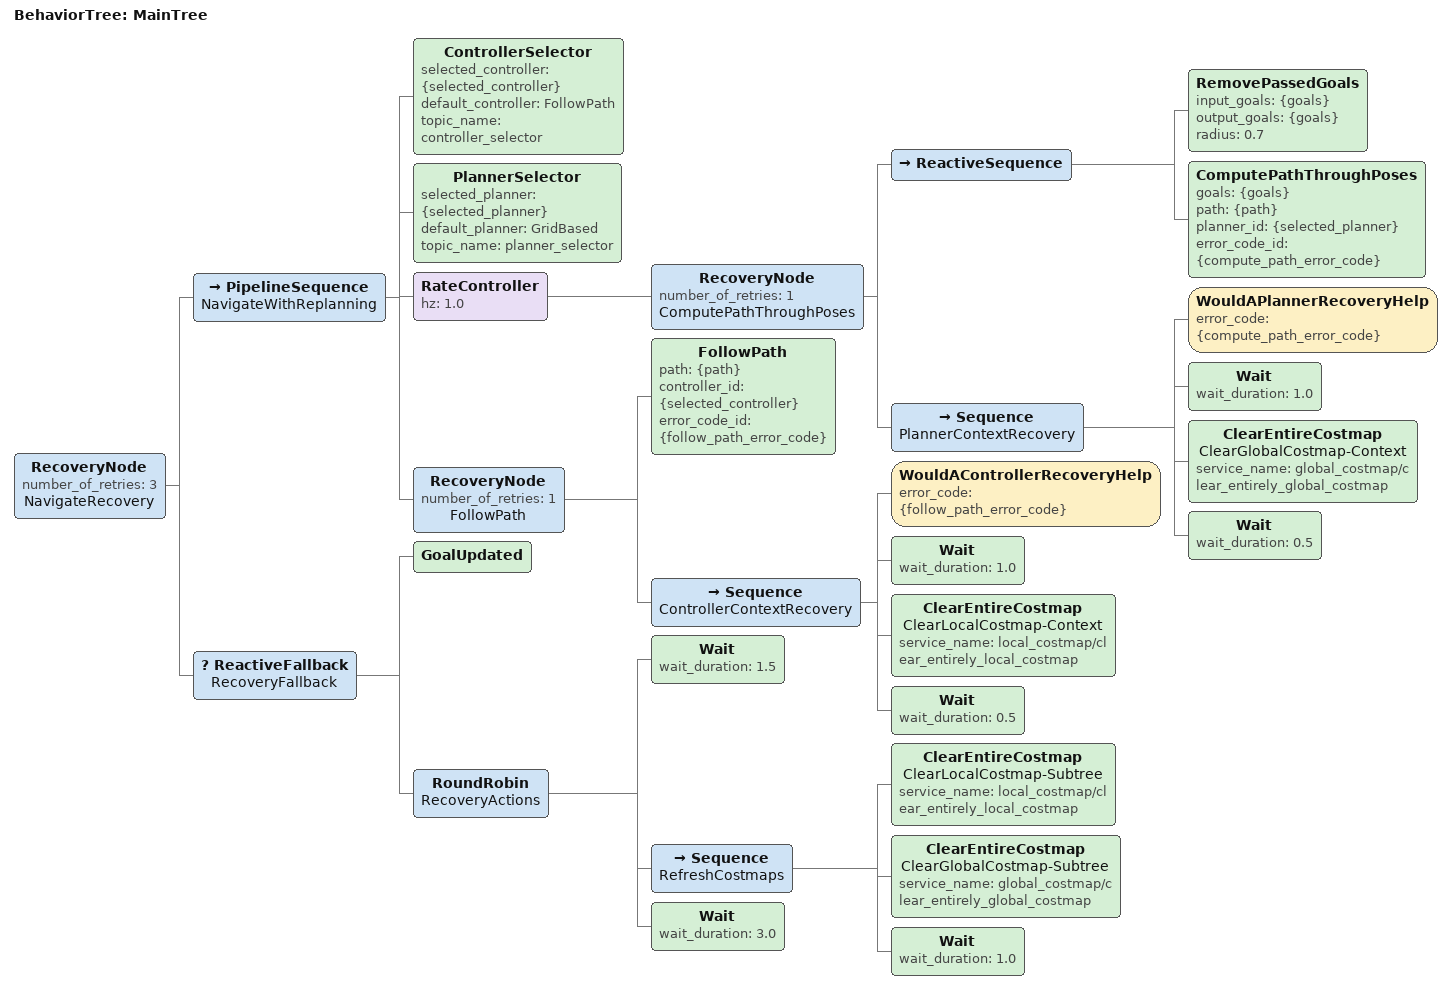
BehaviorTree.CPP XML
<!-- Front-only D455: bounded wait/refresh/replan recovery; never reverse into the unseen rear sector. -->
<root BTCPP_format="4" main_tree_to_execute="MainTree">
  <BehaviorTree ID="MainTree">
    <RecoveryNode number_of_retries="3" name="NavigateRecovery">
      <PipelineSequence name="NavigateWithReplanning">
        <ControllerSelector selected_controller="{selected_controller}" default_controller="FollowPath" topic_name="controller_selector"/>
        <PlannerSelector selected_planner="{selected_planner}" default_planner="GridBased" topic_name="planner_selector"/>
        <RateController hz="1.0">
          <RecoveryNode number_of_retries="1" name="ComputePathThroughPoses">
            <ReactiveSequence>
              <RemovePassedGoals input_goals="{goals}" output_goals="{goals}" radius="0.7"/>
              <ComputePathThroughPoses goals="{goals}" path="{path}" planner_id="{selected_planner}" error_code_id="{compute_path_error_code}"/>
            </ReactiveSequence>
            <Sequence name="PlannerContextRecovery">
              <WouldAPlannerRecoveryHelp error_code="{compute_path_error_code}"/>
              <Wait wait_duration="1.0"/>
              <ClearEntireCostmap name="ClearGlobalCostmap-Context" service_name="global_costmap/clear_entirely_global_costmap"/>
              <Wait wait_duration="0.5"/>
            </Sequence>
          </RecoveryNode>
        </RateController>
        <RecoveryNode number_of_retries="1" name="FollowPath">
          <FollowPath path="{path}" controller_id="{selected_controller}" error_code_id="{follow_path_error_code}"/>
          <Sequence name="ControllerContextRecovery">
            <WouldAControllerRecoveryHelp error_code="{follow_path_error_code}"/>
            <Wait wait_duration="1.0"/>
            <ClearEntireCostmap name="ClearLocalCostmap-Context" service_name="local_costmap/clear_entirely_local_costmap"/>
            <Wait wait_duration="0.5"/>
          </Sequence>
        </RecoveryNode>
      </PipelineSequence>
      <ReactiveFallback name="RecoveryFallback">
        <GoalUpdated/>
        <RoundRobin name="RecoveryActions">
          <Wait wait_duration="1.5"/>
          <Sequence name="RefreshCostmaps">
            <ClearEntireCostmap name="ClearLocalCostmap-Subtree" service_name="local_costmap/clear_entirely_local_costmap"/>
            <ClearEntireCostmap name="ClearGlobalCostmap-Subtree" service_name="global_costmap/clear_entirely_global_costmap"/>
            <Wait wait_duration="1.0"/>
          </Sequence>
          <Wait wait_duration="3.0"/>
        </RoundRobin>
      </ReactiveFallback>
    </RecoveryNode>
  </BehaviorTree>
</root>
